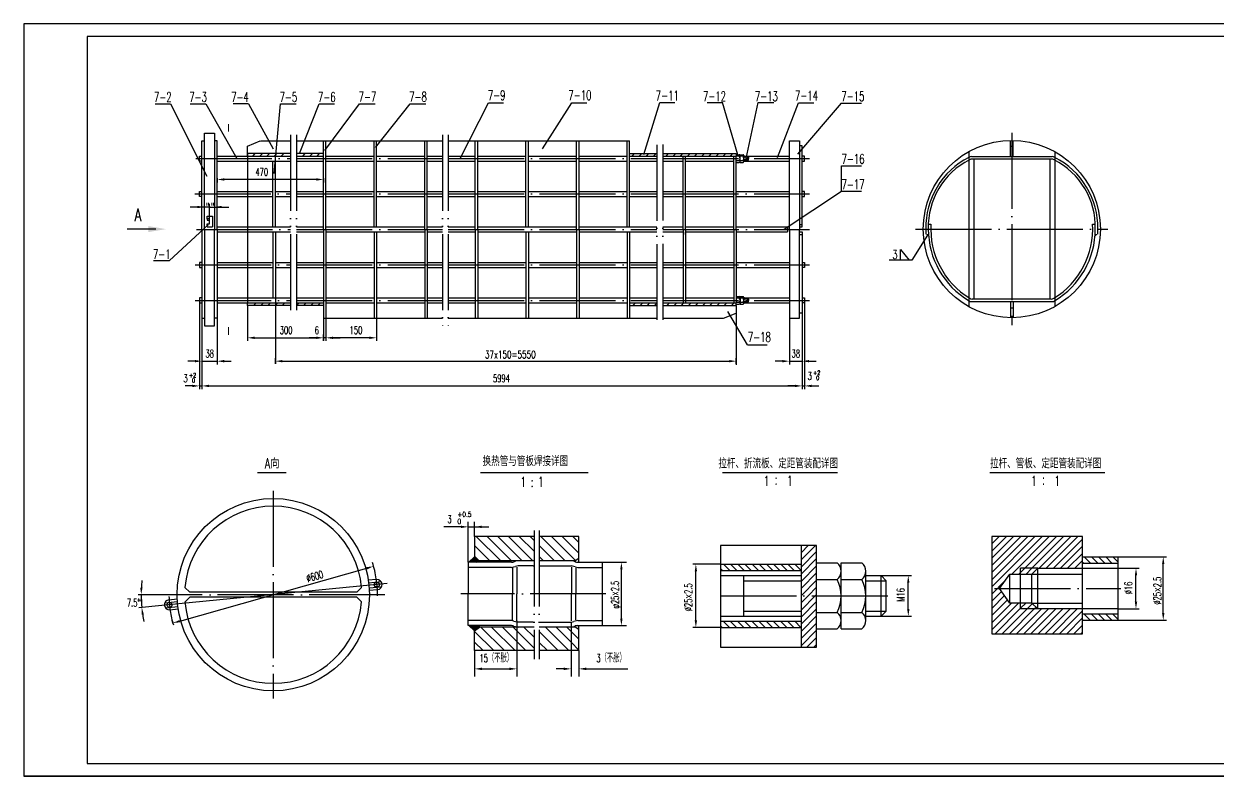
# Model space of a CAD drawing. Extents: x -843 to 1784, y -26 to 1322.
# Drawn here: x 6.4 to 478.3, y 1016.6 to 1313.6 of the extents above; entities that cross this region are included whole.
import ezdxf
from ezdxf.enums import TextEntityAlignment as Align

# ---------------------------------------------------------------- set-up
doc = ezdxf.new("R2010")
doc.units = 0
doc.header["$MEASUREMENT"] = 0
doc.linetypes.add('DASHDOT-M', pattern=[36, 30, -3, 0, -3])
doc.linetypes.add('DIVIDE-M', pattern=[39, 30, -3, 0, -3, 0, -3])
doc.layers.get('0').update_dxf_attribs({"linetype": 'CONTINUOUS'})
for name, color, linetype in [('1', 3, 'CONTINUOUS'), ('CDR_DWG1', 4, 'CONTINUOUS'), ('CDR_DWG2', 2, 'CONTINUOUS'), ('CDR_DWG3', 1, 'DASHDOT-M'), ('CDR_DWG4', 3, 'DIVIDE-M')]:
    doc.layers.add(name, color=color, linetype=linetype)
doc.styles.add('HZ', font='romans', dxfattribs={"width": 0.7, "bigfont": 'hz'})

# ---------------------------------------------------------------- blocks, each defined once
blk = doc.blocks.new('*X100')
at = {"layer": '1', "color": 0, "linetype": 'Continuous'}
for p, q in [((-22613.52, -20726.81), (-22623.15, -20717.18)), ((-22609.28, -20726.81), (-22618.9, -20717.18)), ((-22605.04, -20726.81), (-22614.66, -20717.18)), ((-22600.8, -20726.81), (-22610.42, -20717.18)), ((-22600.33, -20723.03), (-22606.18, -20717.18)), ((-22600.33, -20718.79), (-22601.93, -20717.18)), ((-22588.07, -20726.81), (-22597.69, -20717.18)), ((-22583.94, -20726.69), (-22593.45, -20717.18)), ((-22582.58, -20723.8), (-22589.2, -20717.18)), ((-22582.58, -20719.56), (-22584.96, -20717.18)), ((-22617.77, -20726.81), (-22623.85, -20720.72)), ((-22622.59, -20726.23), (-22623.85, -20724.96)), ((-22592.31, -20726.81), (-22598.33, -20720.79)), ((-22596.55, -20726.81), (-22598.33, -20725.03)), ((-22612.02, -20762.25), (-22621.33, -20752.94)), ((-22607.78, -20762.25), (-22617.09, -20752.94)), ((-22607.13, -20758.66), (-22612.85, -20752.94)), ((-22607.13, -20754.42), (-22608.6, -20752.94)), ((-22600.33, -20756.97), (-22604.36, -20752.94)), ((-22586.56, -20762.25), (-22595.87, -20752.94)), ((-22585.65, -20758.92), (-22591.63, -20752.94)), ((-22585.65, -20754.68), (-22587.39, -20752.94)), ((-22616.26, -20762.25), (-22623.85, -20754.66)), ((-22600.33, -20761.21), (-22607.13, -20754.42)), ((-22590.8, -20762.25), (-22598.33, -20754.73)), ((-22582.58, -20757.74), (-22585.65, -20754.68)), ((-22620.5, -20762.25), (-22623.85, -20758.91)), ((-22603.53, -20762.25), (-22607.13, -20758.66)), ((-22595.05, -20762.25), (-22598.33, -20758.97)), ((-22582.58, -20761.99), (-22585.65, -20758.92))]:
    blk.add_line(p, q, dxfattribs=at)
blk = doc.blocks.new('*X95')
at = {"layer": '1', "color": 0, "linetype": 'Continuous'}
for p, q in [((-22625.96, -20752.37), (-22626, -20752.41)), ((-22625.54, -20752.37), (-22625.79, -20752.62)), ((-22625.7, -20752.37), (-22623.69, -20754.38)), ((-22625.11, -20752.37), (-22625.57, -20752.83)), ((-22624.69, -20752.37), (-22625.35, -20753.04)), ((-22625.27, -20752.37), (-22623.45, -20754.19)), ((-22624.26, -20752.37), (-22625.13, -20753.24)), ((-22623.84, -20752.37), (-22624.92, -20753.45)), ((-22624.85, -20752.37), (-22623.22, -20754.01)), ((-22623.41, -20752.37), (-22624.7, -20753.66)), ((-22622.99, -20752.37), (-22624.48, -20753.86)), ((-22624.43, -20752.37), (-22622.98, -20753.82)), ((-22622.57, -20752.37), (-22624.27, -20754.07)), ((-22622.14, -20752.37), (-22624.05, -20754.28)), ((-22624, -20752.37), (-22622.74, -20753.63)), ((-22621.85, -20752.5), (-22623.82, -20754.48)), ((-22623.58, -20752.37), (-22622.5, -20753.45)), ((-22623.15, -20752.37), (-22622.26, -20753.26)), ((-22622.73, -20752.37), (-22622.02, -20753.08)), ((-22622.3, -20752.37), (-22621.85, -20752.83)), ((-22621.85, -20752.93), (-22621.93, -20753.01)), ((-22621.88, -20752.37), (-22621.85, -20752.4))]:
    blk.add_line(p, q, dxfattribs=at)
blk = doc.blocks.new('*X91')
at = {"layer": '1', "color": 0, "linetype": 'Continuous'}
for p, q in [((-22625.96, -20727.37), (-22626, -20727.33)), ((-22625.54, -20727.37), (-22625.79, -20727.12)), ((-22625.7, -20727.37), (-22623.69, -20725.37)), ((-22625.11, -20727.37), (-22625.57, -20726.92)), ((-22624.69, -20727.37), (-22625.35, -20726.71)), ((-22625.27, -20727.37), (-22623.45, -20725.55)), ((-22624.26, -20727.37), (-22625.13, -20726.5)), ((-22623.84, -20727.37), (-22624.92, -20726.29)), ((-22624.85, -20727.37), (-22623.22, -20725.74)), ((-22623.41, -20727.37), (-22624.7, -20726.09)), ((-22622.99, -20727.37), (-22624.48, -20725.88)), ((-22624.43, -20727.37), (-22622.98, -20725.92)), ((-22622.57, -20727.37), (-22624.27, -20725.67)), ((-22622.14, -20727.37), (-22624.05, -20725.47)), ((-22624, -20727.37), (-22622.74, -20726.11)), ((-22621.85, -20727.24), (-22623.82, -20725.27)), ((-22623.58, -20727.37), (-22622.5, -20726.3)), ((-22623.15, -20727.37), (-22622.26, -20726.48)), ((-22622.73, -20727.37), (-22622.02, -20726.67)), ((-22622.3, -20727.37), (-22621.85, -20726.92)), ((-22621.85, -20726.82), (-22621.93, -20726.74)), ((-22621.88, -20727.37), (-22621.85, -20727.34))]:
    blk.add_line(p, q, dxfattribs=at)
blk = doc.blocks.new('*X74')
at = {"color": 0}
for p, q in [((107.77, 170), (108.77, 171)), ((110.6, 170), (111.6, 171)), ((113.43, 170), (114.43, 171)), ((116.26, 170), (117.26, 171))]:
    blk.add_line(p, q, dxfattribs=at)
blk = doc.blocks.new('*X73')
at = {"color": 0}
for p, q in [((90.8, 170), (91.8, 171)), ((93.63, 170), (94.63, 171)), ((96.46, 170), (97.46, 171)), ((99.29, 170), (100.29, 171)), ((102.12, 170), (103.12, 171))]:
    blk.add_line(p, q, dxfattribs=at)
blk = doc.blocks.new('*X71')
at = {"color": 0}
for p, q in [((252.02, 170), (253.02, 171)), ((254.85, 170), (255.85, 171)), ((257.68, 170), (258.68, 171)), ((260.51, 170), (261.51, 171)), ((263.34, 170), (264.34, 171)), ((266.17, 170), (267.17, 171)), ((268.99, 170), (269.99, 171)), ((271.82, 170), (272.82, 171)), ((274.65, 170), (275.65, 171)), ((277.48, 170), (278.48, 171))]:
    blk.add_line(p, q, dxfattribs=at)
blk = doc.blocks.new('*X77')
at = {"color": 0}
for p, q in [((240.71, 170), (241.71, 171)), ((243.54, 170), (244.54, 171)), ((246.37, 170), (247.37, 171)), ((249.2, 170), (250.2, 171))]:
    blk.add_line(p, q, dxfattribs=at)
blk = doc.blocks.new('GSGC1')
for p, q in [((306.48, 202), (307.48, 202)), ((306.48, 201), (307.48, 201)), ((306.48, 199), (307.48, 199)), ((306.48, 198), (307.48, 198))]:
    blk.add_line(p, q)
blk = doc.blocks.new('*X76')
at = {"color": 0}
for p, q in [((110.21, 229), (111.21, 230)), ((113.03, 229), (114.03, 230)), ((115.86, 229), (116.86, 230))]:
    blk.add_line(p, q, dxfattribs=at)
blk = doc.blocks.new('*X75')
at = {"color": 0}
for p, q in [((90.41, 229), (91.41, 230)), ((93.24, 229), (94.24, 230)), ((96.06, 229), (97.06, 230)), ((98.89, 229), (99.89, 230)), ((101.72, 229), (102.72, 230))]:
    blk.add_line(p, q, dxfattribs=at)
blk = doc.blocks.new('*X72')
at = {"color": 0}
for p, q in [((251.63, 229), (252.63, 230)), ((254.46, 229), (255.46, 230)), ((257.28, 229), (258.28, 230)), ((260.11, 229), (261.11, 230)), ((262.94, 229), (263.94, 230)), ((265.77, 229), (266.77, 230)), ((268.6, 229), (269.6, 230)), ((271.43, 229), (272.43, 230)), ((274.25, 229), (275.25, 230)), ((277.08, 229), (278.08, 230))]:
    blk.add_line(p, q, dxfattribs=at)
blk = doc.blocks.new('*X78')
at = {"color": 0}
for p, q in [((240.31, 229), (241.31, 230)), ((243.14, 229), (244.14, 230)), ((245.97, 229), (246.97, 230)), ((248.8, 229), (249.8, 230))]:
    blk.add_line(p, q, dxfattribs=at)

msp = doc.modelspace()

# ---------------------------------------------------------------- linework, layer by layer
for p, q in [((6.37, 1313.57), (6.37, 1016.57)), ((847.37, 1313.57), (6.37, 1313.57)), ((58.2, 1281.99), (64.32, 1281.99)), ((64.32, 1281.99), (78.61, 1253.43)), ((72.14, 1281.99), (78.26, 1281.99)), ((78.26, 1281.99), (90.58, 1260.42)), ((95.17, 1281.99), (89.06, 1281.99)), ((95.17, 1281.99), (104.85, 1264.18)), ((105.21, 1254.5), (107.83, 1281.99)), ((107.83, 1281.99), (113.95, 1281.99)), ((115.31, 1262.35), (123.01, 1281.99)), ((123.01, 1281.99), (129.13, 1281.99)), ((125.31, 1263.57), (139.04, 1282.05)), ((139.04, 1282.05), (145.22, 1282.05)), ((145.26, 1264.72), (159.02, 1282.05)), ((159.02, 1282.05), (165.19, 1282.05)), ((178.79, 1260.48), (189.98, 1282.39)), ((189.98, 1282.39), (195.95, 1282.39)), ((211.27, 1264.2), (222.88, 1282.39)), ((222.88, 1282.39), (228.86, 1282.39)), ((251.3, 1262.04), (257.64, 1282.5)), ((257.64, 1282.5), (263.56, 1282.5)), ((276.3, 1282.52), (282.42, 1282.52)), ((288.44, 1261.9), (282.42, 1282.52)), ((291.78, 1260.45), (296.55, 1282.52)), ((296.55, 1282.52), (302.68, 1282.52)), ((304.16, 1260.83), (312.49, 1282.34)), ((329.37, 1282.32), (312.07, 1262.16)), ((312.46, 1282.34), (318.46, 1282.34)), ((329.37, 1282.32), (337.32, 1282.32)), ((329.41, 1247.51), (329.41, 1257.56)), ((329.41, 1257.56), (337.32, 1257.56)), ((121.94, 1252.14), (85.54, 1252.14)), ((306.81, 1232.46), (329.41, 1247.51)), ((329.41, 1247.51), (337.36, 1247.51)), ((79.74, 1241.27), (72.14, 1241.27)), ((76.94, 1241.27), (74.14, 1241.27)), ((79.74, 1236.57), (79.74, 1242.52)), ((79.74, 1241.27), (87.34, 1241.27)), ((82.54, 1241.27), (85.34, 1241.27)), ((63.85, 1220.18), (79.13, 1234.18)), ((363.47, 1230.15), (357.3, 1220.27)), ((352.72, 1224.48), (356.22, 1220.27)), ((352.72, 1220.27), (352.72, 1224.48)), ((57.61, 1220.18), (63.85, 1220.18)), ((357.3, 1220.27), (348.29, 1220.27)), ((75.74, 1203.41), (75.74, 1169.38)), ((105.74, 1205.41), (105.74, 1179.41)), ((314.86, 1205.41), (314.86, 1169.38)), ((396.24, 1203.94), (396.24, 1197.56)), ((397.24, 1203.94), (397.24, 1197.56)), ((94.74, 1202.41), (94.74, 1188.38)), ((292.27, 1186.9), (284.58, 1200.01)), ((287.86, 1199.35), (287.86, 1178.99)), ((313.86, 1199.41), (313.86, 1169.38)), ((76.74, 1197.41), (76.74, 1169.38)), ((82.74, 1197.41), (82.74, 1179.15)), ((124.74, 1197.41), (124.74, 1188.38)), ((125.74, 1197.41), (125.74, 1188.38)), ((145.74, 1197.41), (145.74, 1188.38)), ((308.86, 1197.41), (308.86, 1179.15)), ((97.54, 1189.63), (121.94, 1189.63)), ((121.94, 1189.63), (119.14, 1189.63)), ((124.74, 1188.38), (124.74, 1190.88)), ((125.74, 1189.63), (124.74, 1189.63)), ((125.74, 1189.63), (124.74, 1189.63)), ((128.54, 1189.63), (131.34, 1189.63)), ((142.94, 1189.63), (128.54, 1189.63)), ((292.27, 1186.9), (300.1, 1186.9)), ((313.86, 1186.13), (313.86, 1179.15)), ((73.94, 1180.4), (71.14, 1180.4)), ((76.74, 1182.96), (76.74, 1179.15)), ((76.74, 1180.4), (82.74, 1180.4)), ((85.54, 1180.4), (88.34, 1180.4)), ((105.74, 1179.41), (105.74, 1181.65)), ((108.54, 1180.4), (285.06, 1180.4)), ((287.86, 1179.41), (287.86, 1181.65)), ((306.06, 1180.4), (303.26, 1180.4)), ((308.86, 1180.4), (313.86, 1180.4)), ((316.66, 1180.4), (319.46, 1180.4)), ((72.94, 1170.63), (70.14, 1170.63)), ((75.74, 1170.63), (76.74, 1170.63)), ((79.54, 1170.63), (82.34, 1170.63)), ((79.54, 1170.63), (311.06, 1170.63)), ((311.06, 1170.63), (308.26, 1170.63)), ((313.86, 1170.63), (314.86, 1170.63)), ((313.86, 1170.63), (314.86, 1170.63)), ((317.66, 1170.63), (320.46, 1170.63)), ((179.15, 1114.99), (172.31, 1114.99)), ((181.95, 1100.98), (181.95, 1116.99)), ((181.95, 1114.99), (190.05, 1114.99)), ((184.45, 1111.17), (184.45, 1116.99)), ((184.65, 1111.17), (184.45, 1110.97)), ((388.84, 1099.76), (400.25, 1111.17)), ((388.84, 1102.59), (397.42, 1111.17)), ((388.84, 1096.94), (403.08, 1111.17)), ((388.84, 1094.11), (405.9, 1111.17)), ((388.84, 1091.28), (408.73, 1111.17)), ((388.84, 1111.08), (388.93, 1111.17)), ((388.84, 1108.25), (391.76, 1111.17)), ((388.84, 1105.42), (394.59, 1111.17)), ((396.72, 1096.33), (411.56, 1111.17)), ((401.83, 1098.61), (414.39, 1111.17)), ((404.66, 1098.61), (417.22, 1111.17)), ((407.49, 1098.61), (420.05, 1111.17)), ((410.32, 1098.61), (422.88, 1111.17)), ((413.15, 1098.61), (424.7, 1110.17)), ((313.6, 1102.08), (319.13, 1107.62)), ((313.6, 1104.91), (316.3, 1107.62)), ((313.6, 1099.26), (319.6, 1105.26)), ((415.98, 1098.61), (424.7, 1107.34)), ((418.81, 1098.61), (424.7, 1104.51)), ((144.54, 1099.4), (144.2, 1100.61)), ((182.25, 1100.98), (184.46, 1103.09)), ((184.46, 1103.09), (186.46, 1101.55)), ((186.45, 1101.55), (186.45, 1100.98)), ((207.58, 1099.55), (207.97, 1099.55)), ((234.92, 1100.98), (244.48, 1100.98)), ((281.6, 1100.22), (270.65, 1100.22)), ((285.29, 1097.72), (282.79, 1100.22)), ((288.12, 1097.72), (285.62, 1100.22)), ((290.95, 1097.72), (288.45, 1100.22)), ((293.77, 1097.72), (291.27, 1100.22)), ((296.6, 1097.72), (294.1, 1100.22)), ((299.43, 1097.72), (296.93, 1100.22)), ((302.26, 1097.72), (299.76, 1100.22)), ((305.09, 1097.72), (302.59, 1100.22)), ((307.92, 1097.72), (305.42, 1100.22)), ((310.74, 1097.72), (308.24, 1100.22)), ((313.57, 1097.72), (311.07, 1100.22)), ((313.6, 1096.43), (319.6, 1102.43)), ((313.6, 1093.6), (319.6, 1099.6)), ((421.63, 1098.61), (424.7, 1101.68)), ((425.02, 1100.61), (424.7, 1100.93)), ((427.85, 1100.61), (425.35, 1103.11)), ((430.67, 1100.61), (428.17, 1103.11)), ((433.5, 1100.61), (431, 1103.11)), ((436.33, 1100.61), (433.83, 1103.11)), ((438.79, 1100.98), (436.66, 1103.11)), ((438.79, 1103.11), (457.83, 1103.11)), ((456.58, 1080.91), (456.58, 1100.31)), ((67.94, 1077.76), (141.85, 1098.64)), ((242.48, 1078.78), (242.48, 1098.18)), ((271.9, 1078.02), (271.9, 1097.42)), ((282.46, 1097.72), (281.6, 1098.59)), ((313.6, 1090.77), (319.6, 1096.77)), ((345.1, 1095.72), (357.09, 1095.72)), ((399.55, 1096.33), (400.24, 1097.02)), ((400.24, 1097.02), (401.83, 1098.61)), ((402.38, 1096.33), (404.66, 1098.61)), ((404.7, 1096.33), (406.99, 1098.61)), ((424.46, 1098.61), (424.7, 1098.86)), ((438.79, 1098.61), (447.06, 1098.61)), ((445.81, 1085.41), (445.81, 1095.81)), ((149.87, 1092.62), (60.91, 1083.89)), ((313.6, 1087.94), (319.6, 1093.94)), ((316.21, 1087.72), (319.6, 1091.11)), ((355.84, 1082.52), (355.84, 1092.92)), ((388.84, 1088.45), (394.04, 1093.64)), ((63.9, 1088.2), (51.48, 1088.2)), ((313.6, 1082.28), (319.03, 1087.72)), ((313.6, 1085.11), (316.21, 1087.72)), ((313.6, 1079.46), (319.6, 1085.46)), ((319.03, 1087.72), (319.6, 1088.28)), ((388.84, 1085.62), (392.71, 1089.49)), ((388.84, 1082.79), (393.87, 1087.82)), ((388.84, 1079.96), (395.03, 1086.15)), ((60.91, 1083.89), (51.74, 1082.99)), ((313.6, 1076.63), (319.6, 1082.63)), ((388.84, 1074.31), (399.43, 1084.9)), ((388.84, 1077.14), (396.61, 1084.9)), ((390.13, 1072.77), (400.24, 1082.88)), ((392.96, 1072.77), (402.81, 1082.61)), ((395.79, 1072.77), (405.63, 1082.61)), ((398.62, 1072.77), (408.46, 1082.61)), ((400.24, 1082.88), (402.26, 1084.9)), ((401.45, 1072.77), (411.29, 1082.61)), ((402.81, 1082.61), (404.9, 1084.71)), ((404.27, 1072.77), (414.12, 1082.61)), ((405.63, 1082.61), (406.31, 1083.29)), ((407.1, 1072.77), (416.95, 1082.61)), ((409.93, 1072.77), (419.78, 1082.61)), ((412.76, 1072.77), (422.6, 1082.61)), ((415.59, 1072.77), (424.7, 1081.89)), ((438.79, 1082.61), (447.06, 1082.61)), ((65.25, 1077), (64.91, 1078.2)), ((182.25, 1075.98), (184.46, 1073.87)), ((186.45, 1075.42), (186.45, 1075.98)), ((201.17, 1077.88), (201.17, 1055.92)), ((222.64, 1077.41), (222.64, 1055.92)), ((234.92, 1075.98), (244.48, 1075.98)), ((282.33, 1075.22), (281.6, 1075.96)), ((285.16, 1075.22), (282.66, 1077.72)), ((287.99, 1075.22), (285.49, 1077.72)), ((290.82, 1075.22), (288.32, 1077.72)), ((293.65, 1075.22), (291.15, 1077.72)), ((296.47, 1075.22), (293.97, 1077.72)), ((299.3, 1075.22), (296.8, 1077.72)), ((302.13, 1075.22), (299.63, 1077.72)), ((304.96, 1075.22), (302.46, 1077.72)), ((307.79, 1075.22), (305.29, 1077.72)), ((310.62, 1075.22), (308.12, 1077.72)), ((313.44, 1075.22), (310.94, 1077.72)), ((313.6, 1073.8), (319.6, 1079.8)), ((313.6, 1070.97), (319.6, 1076.97)), ((345.1, 1079.72), (357.09, 1079.72)), ((418.42, 1072.77), (424.7, 1079.06)), ((421.25, 1072.77), (424.7, 1076.23)), ((424.89, 1078.11), (424.7, 1078.3)), ((424.7, 1078.11), (438.79, 1078.11)), ((427.72, 1078.11), (425.22, 1080.61)), ((430.55, 1078.11), (428.05, 1080.61)), ((433.38, 1078.11), (430.88, 1080.61)), ((436.2, 1078.11), (433.7, 1080.61)), ((438.79, 1078.35), (436.53, 1080.61)), ((438.79, 1078.11), (457.83, 1078.11)), ((184.46, 1073.87), (186.46, 1075.42)), ((281.6, 1075.22), (270.65, 1075.22)), ((313.6, 1068.14), (319.6, 1074.14)), ((315.72, 1067.44), (319.6, 1071.31)), ((424.07, 1072.77), (424.7, 1073.4)), ((318.55, 1067.44), (319.6, 1068.49)), ((184.45, 1066.1), (184.45, 1055.92)), ((225.71, 1066.16), (225.65, 1066.1)), ((225.65, 1066.1), (225.65, 1055.92)), ((187.45, 1058.92), (198.17, 1058.92)), ((219.64, 1058.92), (216.64, 1058.92)), ((228.65, 1058.92), (245.03, 1058.92)), ((6.37, 1016.57), (847.37, 1016.57)), ((6.37, 1016.57), (847.37, 1016.57)), ((847.37, 1016.57), (6.37, 1016.57))]:
    msp.add_line(p, q)
msp.add_lwpolyline([(79.57, 1241.27, 0.35, 0.35, 1), (79.92, 1241.27, 0.35, 0.35, 1)], format="xyseb", close=True)
for start, end in [(173.8442, 176.9221), (180, 185.6057), (188.6836, 191.7615)]:
    msp.add_arc((104.86, 1088.2), 52.13, start, end)
for points in [[(85.54, 1252.61), (85.54, 1251.67), (82.74, 1252.14)], [(121.94, 1252.61), (121.94, 1251.67), (124.74, 1252.14)], [(74.94, 1241.74), (74.94, 1240.81), (77.74, 1241.27)], [(84.54, 1241.74), (84.54, 1240.81), (81.74, 1241.27)], [(363.76, 1230.56), (363.84, 1229.56), (362.76, 1230.56)], [(429.72, 1230.56), (429.65, 1229.56), (430.73, 1230.56)], [(97.54, 1190.09), (97.54, 1189.16), (94.74, 1189.63)], [(121.94, 1190.09), (121.94, 1189.16), (124.74, 1189.63)], [(121.94, 1190.09), (121.94, 1189.16), (124.74, 1189.63)], [(128.54, 1190.09), (128.54, 1189.16), (125.74, 1189.63)], [(128.54, 1190.09), (128.54, 1189.16), (125.74, 1189.63)], [(142.94, 1190.09), (142.94, 1189.16), (145.74, 1189.63)], [(73.94, 1180.87), (73.94, 1179.93), (76.74, 1180.4)], [(85.54, 1180.87), (85.54, 1179.93), (82.74, 1180.4)], [(108.54, 1180.87), (108.54, 1179.93), (105.74, 1180.4)], [(285.06, 1180.87), (285.06, 1179.93), (287.86, 1180.4)], [(306.06, 1180.87), (306.06, 1179.93), (308.86, 1180.4)], [(316.66, 1180.87), (316.66, 1179.93), (313.86, 1180.4)], [(72.94, 1171.1), (72.94, 1170.16), (75.74, 1170.63)], [(79.54, 1171.1), (79.54, 1170.16), (76.74, 1170.63)], [(79.54, 1171.1), (79.54, 1170.16), (76.74, 1170.63)], [(311.06, 1171.1), (311.06, 1170.16), (313.86, 1170.63)], [(311.06, 1171.1), (311.06, 1170.16), (313.86, 1170.63)], [(317.66, 1171.1), (317.66, 1170.16), (314.86, 1170.63)], [(179.15, 1115.45), (179.15, 1114.52), (181.95, 1114.99)], [(187.25, 1115.45), (187.25, 1114.52), (184.45, 1114.99)], [(242.01, 1098.18), (242.94, 1098.18), (242.48, 1100.98)], [(271.44, 1097.42), (272.37, 1097.42), (271.9, 1100.22)], [(456.11, 1100.31), (457.04, 1100.31), (456.58, 1103.11)], [(141.72, 1099.09), (141.98, 1098.19), (144.54, 1099.4)], [(355.37, 1092.92), (356.3, 1092.92), (355.84, 1095.72)], [(445.34, 1095.81), (446.28, 1095.81), (445.81, 1098.61)], [(53.27, 1090.99), (52.34, 1091.01), (52.73, 1088.2)], [(445.34, 1085.41), (446.28, 1085.41), (445.81, 1082.61)], [(52.87, 1080.27), (53.79, 1080.39), (52.98, 1083.11)], [(355.37, 1082.52), (356.3, 1082.52), (355.84, 1079.72)], [(456.11, 1080.91), (457.04, 1080.91), (456.58, 1078.11)], [(67.82, 1078.21), (68.07, 1077.31), (65.25, 1077)], [(242.01, 1078.78), (242.94, 1078.78), (242.48, 1075.98)], [(271.44, 1078.02), (272.37, 1078.02), (271.9, 1075.22)], [(187.45, 1059.42), (187.45, 1058.42), (184.45, 1058.92)], [(198.17, 1059.42), (198.17, 1058.42), (201.17, 1058.92)], [(219.64, 1059.42), (219.64, 1058.42), (222.64, 1058.92)], [(228.65, 1059.42), (228.65, 1058.42), (225.65, 1058.92)]]:
    msp.add_solid(points)
at = {"layer": 'CDR_DWG1'}
for p, q in [((31.37, 1308.57), (31.37, 1021.57)), ((842.37, 1308.57), (31.37, 1308.57)), ((77.74, 1270.41), (81.74, 1270.41)), ((77.74, 1232.41), (77.74, 1270.41)), ((81.74, 1270.41), (81.74, 1232.41)), ((76.74, 1232.41), (76.74, 1267.41)), ((76.74, 1267.41), (77.74, 1267.41)), ((82.74, 1267.41), (81.74, 1267.41)), ((82.74, 1232.41), (82.74, 1267.41)), ((94.74, 1261.41), (94.75, 1265.36)), ((94.75, 1265.36), (99.75, 1267.36)), ((99.85, 1267.41), (111.77, 1267.41)), ((114.04, 1267.41), (171.74, 1267.41)), ((124.74, 1232.41), (124.74, 1267.41)), ((125.74, 1232.41), (125.74, 1267.41)), ((144.74, 1233.41), (144.74, 1267.41)), ((145.74, 1233.41), (145.74, 1267.41)), ((164.74, 1232.41), (164.74, 1267.41)), ((165.74, 1232.41), (165.74, 1267.41)), ((174.01, 1267.41), (245.74, 1267.41)), ((184.74, 1232.41), (184.74, 1267.41)), ((185.74, 1232.41), (185.74, 1267.41)), ((204.74, 1233.41), (204.74, 1267.41)), ((205.74, 1233.41), (205.74, 1267.41)), ((224.74, 1232.41), (224.74, 1267.41)), ((225.74, 1232.41), (225.74, 1267.41)), ((244.74, 1233.41), (244.74, 1267.41)), ((245.74, 1233.41), (245.74, 1267.41)), ((308.86, 1232.41), (308.86, 1267.41)), ((308.86, 1267.41), (312.86, 1267.41)), ((312.86, 1267.41), (312.86, 1232.41)), ((313.86, 1265.41), (312.86, 1265.41)), ((313.86, 1233.41), (313.86, 1265.41)), ((396.24, 1261.18), (396.24, 1267.56)), ((396.24, 1265.36), (397.24, 1265.36)), ((397.24, 1261.18), (397.24, 1267.56)), ((75.74, 1259.41), (75.74, 1261.41)), ((75.74, 1261.41), (76.74, 1261.41)), ((82.74, 1261.41), (94.74, 1261.41)), ((94.74, 1262.41), (94.74, 1261.41)), ((111.77, 1262.41), (94.74, 1262.41)), ((94.74, 1261.41), (94.74, 1203.41)), ((94.74, 1261.41), (111.77, 1261.41)), ((124.74, 1262.41), (114.04, 1262.41)), ((114.04, 1261.41), (124.74, 1261.41)), ((125.74, 1261.41), (144.74, 1261.41)), ((145.74, 1261.41), (164.74, 1261.41)), ((165.74, 1261.41), (171.74, 1261.41)), ((174.01, 1261.41), (184.74, 1261.41)), ((185.74, 1261.41), (204.74, 1261.41)), ((205.74, 1261.41), (224.74, 1261.41)), ((225.74, 1261.41), (244.74, 1261.41)), ((245.74, 1262.41), (256.52, 1262.41)), ((245.74, 1261.41), (256.52, 1261.41)), ((258.79, 1262.41), (287.86, 1262.41)), ((258.79, 1261.41), (287.86, 1261.41)), ((266.86, 1232.41), (266.86, 1261.41)), ((267.86, 1232.41), (267.86, 1261.41)), ((286.86, 1232.41), (286.86, 1261.41)), ((287.86, 1262.41), (287.86, 1261.41)), ((287.86, 1261.91), (289.05, 1261.91)), ((287.86, 1232.41), (287.86, 1261.41)), ((290.86, 1261.29), (287.86, 1261.29)), ((289.36, 1261.29), (289.36, 1261.91)), ((289.36, 1261.91), (290.6, 1261.91)), ((289.36, 1260.41), (289.36, 1261.29)), ((289.36, 1258.91), (289.36, 1260.41)), ((290.79, 1261.41), (308.86, 1261.41)), ((290.86, 1261.6), (290.86, 1260.41)), ((290.86, 1261.29), (292.36, 1261.29)), ((292.71, 1260.93), (290.86, 1260.93)), ((290.86, 1259.2), (290.86, 1260.41)), ((292.36, 1261.29), (292.71, 1260.93)), ((292.36, 1261.29), (292.36, 1260.41)), ((292.36, 1259.53), (292.36, 1260.41)), ((292.71, 1260.93), (292.71, 1260.41)), ((292.71, 1259.89), (292.71, 1260.41)), ((314.86, 1261.41), (313.86, 1261.41)), ((314.86, 1259.41), (314.86, 1261.41)), ((379.74, 1263.15), (379.74, 1201.97)), ((380.86, 1261.18), (412.63, 1261.18)), ((412.34, 1260.19), (381.14, 1260.19)), ((381.74, 1260.19), (381.74, 1204.94)), ((411.74, 1260.19), (411.74, 1204.94)), ((413.74, 1263.15), (413.74, 1201.97)), ((76.74, 1259.41), (75.74, 1259.41)), ((82.74, 1259.41), (105.74, 1259.41)), ((104.74, 1233.41), (104.74, 1259.41)), ((105.74, 1233.41), (105.74, 1259.41)), ((105.74, 1259.41), (111.77, 1259.41)), ((114.1, 1259.41), (124.74, 1259.41)), ((125.74, 1259.41), (144.74, 1259.41)), ((145.74, 1259.41), (164.74, 1259.41)), ((165.74, 1259.41), (171.74, 1259.41)), ((174.01, 1259.41), (184.74, 1259.41)), ((185.74, 1259.41), (204.74, 1259.41)), ((205.74, 1259.41), (224.74, 1259.41)), ((225.74, 1259.41), (244.74, 1259.41)), ((245.74, 1259.41), (256.52, 1259.41)), ((258.79, 1259.41), (266.86, 1259.41)), ((267.86, 1259.41), (286.86, 1259.41)), ((290.86, 1259.53), (287.86, 1259.53)), ((287.86, 1258.91), (289.05, 1258.91)), ((289.36, 1258.91), (290.6, 1258.91)), ((292.71, 1259.89), (290.86, 1259.89)), ((290.86, 1259.53), (292.36, 1259.53)), ((290.86, 1259.41), (308.86, 1259.41)), ((292.36, 1259.53), (292.71, 1259.89)), ((313.86, 1259.41), (314.86, 1259.41)), ((82.74, 1252.68), (82.74, 1250.89)), ((124.74, 1252.68), (124.74, 1250.89)), ((75.74, 1245.41), (75.74, 1247.41)), ((75.74, 1247.41), (76.74, 1247.41)), ((82.74, 1247.41), (104.74, 1247.41)), ((105.74, 1247.41), (111.77, 1247.41)), ((114.04, 1247.41), (124.74, 1247.41)), ((125.74, 1247.41), (144.74, 1247.41)), ((145.74, 1247.41), (164.74, 1247.41)), ((145.74, 1247.41), (145.82, 1247.41)), ((165.74, 1247.41), (171.74, 1247.41)), ((174.01, 1247.41), (184.74, 1247.41)), ((185.74, 1247.41), (204.74, 1247.41)), ((205.74, 1247.41), (205.78, 1247.41)), ((205.74, 1247.41), (224.74, 1247.41)), ((225.74, 1247.41), (244.74, 1247.41)), ((245.74, 1247.41), (256.52, 1247.41)), ((245.74, 1247.41), (245.76, 1247.41)), ((258.79, 1247.41), (266.86, 1247.41)), ((268.21, 1247.41), (286.86, 1247.41)), ((287.86, 1247.41), (308.86, 1247.41)), ((314.86, 1247.41), (313.86, 1247.41)), ((314.86, 1245.41), (314.86, 1247.41)), ((76.74, 1245.41), (75.74, 1245.41)), ((77.74, 1238.59), (77.74, 1242.52)), ((81.74, 1241.61), (81.74, 1240.02)), ((82.74, 1245.41), (104.74, 1245.41)), ((105.74, 1245.41), (111.77, 1245.41)), ((114.04, 1245.41), (124.74, 1245.41)), ((125.74, 1245.41), (144.74, 1245.41)), ((145.74, 1245.41), (164.74, 1245.41)), ((145.74, 1245.41), (145.82, 1245.41)), ((165.74, 1245.41), (171.74, 1245.41)), ((174.01, 1245.41), (184.74, 1245.41)), ((185.74, 1245.41), (204.74, 1245.41)), ((205.74, 1245.41), (224.74, 1245.41)), ((225.74, 1245.41), (244.74, 1245.41)), ((245.74, 1245.41), (256.52, 1245.41)), ((245.74, 1245.41), (245.76, 1245.41)), ((258.79, 1245.41), (266.86, 1245.41)), ((267.89, 1245.41), (286.86, 1245.41)), ((287.86, 1245.41), (308.86, 1245.41)), ((313.86, 1245.41), (314.86, 1245.41)), ((78.85, 1236.57), (78.85, 1237.67)), ((78.85, 1237.67), (80.85, 1237.67)), ((78.85, 1236.57), (78.85, 1236.04)), ((79.74, 1236.57), (78.85, 1236.57)), ((79.74, 1234.57), (79.74, 1236.57)), ((80.85, 1237.67), (80.85, 1233.5)), ((76.74, 1232.41), (76.74, 1197.41)), ((77.74, 1232.41), (77.74, 1194.41)), ((78.74, 1233.41), (78.74, 1234.57)), ((78.74, 1234.57), (79.74, 1234.57)), ((78.74, 1233.41), (80.87, 1233.41)), ((78.85, 1236.04), (79.74, 1236.04)), ((81.74, 1194.41), (81.74, 1232.41)), ((82.74, 1233.41), (111.77, 1233.41)), ((82.74, 1232.41), (82.74, 1197.41)), ((104.74, 1233.46), (104.74, 1233.41)), ((105.74, 1233.46), (105.74, 1233.41)), ((114.04, 1233.41), (124.74, 1233.41)), ((124.74, 1232.41), (124.74, 1197.41)), ((125.74, 1233.41), (164.74, 1233.41)), ((125.74, 1232.41), (125.74, 1197.41)), ((164.74, 1232.41), (164.74, 1197.41)), ((165.74, 1233.41), (171.74, 1233.41)), ((165.74, 1232.41), (165.74, 1197.41)), ((174.01, 1233.41), (184.74, 1233.41)), ((184.74, 1232.41), (184.74, 1197.41)), ((185.74, 1233.41), (224.74, 1233.41)), ((185.74, 1232.41), (185.74, 1197.41)), ((224.74, 1232.41), (224.74, 1197.41)), ((225.74, 1233.41), (256.52, 1233.41)), ((225.74, 1232.41), (225.74, 1197.41)), ((258.79, 1233.41), (266.86, 1233.41)), ((266.86, 1232.41), (266.86, 1203.41)), ((267.86, 1233.41), (286.86, 1233.41)), ((267.86, 1232.41), (267.86, 1203.41)), ((286.86, 1232.41), (286.86, 1203.41)), ((287.86, 1233.41), (308.09, 1233.41)), ((287.86, 1232.41), (287.86, 1203.41)), ((308.09, 1233.42), (308.09, 1231.43)), ((308.86, 1232.41), (308.86, 1197.41)), ((312.86, 1197.41), (312.86, 1232.41)), ((363.8, 1234.56), (364.81, 1234.56)), ((428.68, 1234.56), (429.68, 1234.56)), ((82.74, 1231.41), (111.77, 1231.41)), ((104.74, 1231.41), (104.74, 1205.41)), ((105.74, 1231.41), (105.74, 1205.41)), ((114.04, 1231.41), (124.74, 1231.41)), ((125.74, 1231.41), (164.74, 1231.41)), ((144.74, 1231.41), (144.74, 1197.41)), ((145.74, 1231.41), (145.74, 1197.41)), ((165.74, 1231.41), (171.74, 1231.41)), ((174.01, 1231.41), (184.74, 1231.41)), ((185.74, 1231.41), (224.74, 1231.41)), ((204.74, 1231.41), (204.74, 1197.41)), ((205.74, 1231.41), (205.74, 1197.41)), ((225.74, 1231.41), (256.52, 1231.41)), ((244.74, 1231.41), (244.74, 1197.41)), ((245.74, 1231.41), (245.74, 1197.41)), ((258.79, 1231.41), (266.86, 1231.41)), ((267.86, 1231.41), (286.86, 1231.41)), ((267.86, 1230.41), (267.86, 1231.41)), ((287.86, 1231.41), (308.14, 1231.41)), ((313.86, 1231.41), (313.86, 1199.41)), ((76.74, 1219.41), (75.74, 1219.41)), ((75.74, 1219.41), (75.74, 1217.41)), ((82.74, 1219.41), (104.74, 1219.41)), ((105.74, 1219.41), (111.77, 1219.41)), ((114.04, 1219.41), (124.74, 1219.41)), ((125.74, 1219.41), (144.74, 1219.41)), ((145.74, 1219.41), (164.74, 1219.41)), ((145.74, 1219.41), (145.82, 1219.41)), ((165.74, 1219.41), (171.74, 1219.41)), ((174.01, 1219.41), (184.74, 1219.41)), ((185.74, 1219.41), (204.74, 1219.41)), ((205.74, 1219.41), (205.78, 1219.41)), ((205.74, 1219.41), (224.74, 1219.41)), ((225.74, 1219.41), (244.74, 1219.41)), ((245.74, 1219.41), (256.52, 1219.41)), ((245.74, 1219.41), (245.76, 1219.41)), ((258.79, 1219.41), (266.86, 1219.41)), ((267.89, 1219.41), (286.86, 1219.41)), ((287.86, 1219.41), (308.86, 1219.41)), ((313.86, 1219.41), (314.86, 1219.41)), ((314.86, 1219.41), (314.86, 1217.41)), ((75.74, 1217.41), (76.74, 1217.41)), ((82.74, 1217.41), (104.74, 1217.41)), ((105.74, 1217.41), (111.77, 1217.41)), ((114.04, 1217.41), (124.74, 1217.41)), ((125.74, 1217.41), (144.74, 1217.41)), ((145.74, 1217.41), (164.74, 1217.41)), ((145.74, 1217.41), (145.82, 1217.41)), ((165.74, 1217.41), (171.74, 1217.41)), ((174.01, 1217.41), (184.74, 1217.41)), ((185.74, 1217.41), (204.74, 1217.41)), ((205.74, 1217.41), (205.78, 1217.41)), ((205.74, 1217.41), (224.74, 1217.41)), ((225.74, 1217.41), (244.74, 1217.41)), ((245.74, 1217.41), (256.52, 1217.41)), ((245.74, 1217.41), (245.76, 1217.41)), ((258.79, 1217.41), (266.86, 1217.41)), ((267.89, 1217.41), (286.86, 1217.41)), ((287.86, 1217.41), (308.86, 1217.41)), ((314.86, 1217.41), (313.86, 1217.41)), ((75.74, 1205.41), (75.74, 1203.41)), ((76.74, 1205.41), (75.74, 1205.41)), ((75.74, 1203.41), (76.74, 1203.41)), ((82.74, 1205.41), (105.74, 1205.41)), ((82.74, 1203.41), (111.77, 1203.41)), ((94.74, 1202.41), (94.74, 1203.41)), ((105.74, 1205.41), (111.77, 1205.41)), ((114.04, 1205.41), (124.74, 1205.41)), ((114.04, 1203.41), (124.74, 1203.41)), ((125.74, 1205.41), (144.74, 1205.41)), ((125.74, 1203.41), (144.74, 1203.41)), ((145.74, 1205.41), (164.74, 1205.41)), ((145.74, 1203.41), (164.74, 1203.41)), ((165.74, 1205.41), (171.74, 1205.41)), ((165.74, 1203.41), (171.74, 1203.41)), ((174.01, 1205.41), (184.74, 1205.41)), ((174.01, 1203.41), (184.74, 1203.41)), ((185.74, 1205.41), (204.74, 1205.41)), ((185.74, 1203.41), (204.74, 1203.41)), ((205.74, 1205.41), (224.74, 1205.41)), ((205.74, 1203.41), (224.74, 1203.41)), ((225.74, 1205.41), (244.74, 1205.41)), ((225.74, 1203.41), (244.74, 1203.41)), ((245.74, 1205.41), (256.59, 1205.41)), ((245.74, 1203.41), (256.57, 1203.41)), ((258.79, 1205.41), (266.86, 1205.41)), ((258.79, 1203.41), (287.86, 1203.41)), ((267.86, 1205.41), (286.86, 1205.41)), ((287.86, 1205.91), (289.05, 1205.91)), ((290.86, 1205.29), (287.86, 1205.29)), ((290.86, 1203.53), (287.86, 1203.53)), ((287.86, 1202.41), (287.86, 1203.41)), ((289.36, 1205.91), (289.36, 1204.41)), ((289.36, 1205.91), (290.6, 1205.91)), ((289.36, 1204.41), (289.36, 1203.53)), ((289.36, 1203.53), (289.36, 1202.91)), ((290.79, 1203.41), (308.86, 1203.41)), ((290.86, 1205.62), (290.86, 1204.41)), ((290.86, 1205.41), (308.86, 1205.41)), ((290.86, 1205.29), (292.36, 1205.29)), ((292.71, 1204.93), (290.86, 1204.93)), ((290.86, 1203.22), (290.86, 1204.41)), ((292.71, 1203.89), (290.86, 1203.89)), ((290.86, 1203.53), (292.36, 1203.53)), ((292.36, 1205.29), (292.36, 1204.41)), ((292.36, 1205.29), (292.71, 1204.93)), ((292.36, 1203.53), (292.36, 1204.41)), ((292.36, 1203.53), (292.71, 1203.89)), ((292.71, 1204.93), (292.71, 1204.41)), ((292.71, 1203.89), (292.71, 1204.41)), ((313.86, 1205.41), (314.86, 1205.41)), ((314.86, 1203.41), (313.86, 1203.41)), ((314.86, 1205.41), (314.86, 1203.41)), ((380.86, 1203.94), (412.63, 1203.94)), ((412.34, 1204.94), (381.14, 1204.94)), ((111.77, 1202.41), (94.74, 1202.41)), ((124.74, 1202.41), (114.15, 1202.41)), ((245.74, 1202.41), (256.52, 1202.41)), ((258.79, 1202.41), (287.86, 1202.41)), ((282.86, 1197.41), (287.86, 1199.41)), ((287.86, 1202.91), (289.05, 1202.91)), ((287.86, 1202.41), (287.86, 1199.41)), ((289.36, 1202.91), (290.6, 1202.91)), ((313.86, 1199.41), (312.86, 1199.41)), ((76.74, 1197.41), (77.74, 1197.41)), ((77.74, 1194.41), (81.74, 1194.41)), ((82.74, 1197.41), (81.74, 1197.41)), ((124.74, 1197.41), (171.74, 1197.41)), ((174.01, 1197.41), (245.74, 1197.41)), ((245.74, 1197.41), (256.52, 1197.41)), ((258.79, 1197.41), (282.86, 1197.41)), ((308.86, 1197.41), (312.86, 1197.41)), ((207.97, 1111.17), (184.45, 1111.17)), ((184.45, 1111.17), (184.45, 1103.09)), ((225.71, 1111.17), (209.97, 1111.17)), ((225.71, 1100.98), (225.71, 1111.17)), ((388.84, 1111.17), (388.84, 1072.77)), ((424.7, 1111.17), (388.84, 1111.17)), ((424.7, 1072.77), (424.7, 1111.17)), ((281.6, 1107.62), (281.6, 1067.44)), ((319.6, 1107.62), (281.6, 1107.62)), ((313.6, 1067.44), (313.6, 1107.62)), ((319.6, 1067.44), (319.6, 1107.62)), ((199.01, 1100.98), (181.95, 1100.98)), ((181.95, 1100.98), (181.95, 1088.48)), ((207.97, 1101.55), (186.45, 1101.55)), ((200.02, 1101.16), (200.61, 1101.37)), ((207.58, 1099.55), (201.63, 1099.55)), ((224.17, 1101.55), (209.97, 1101.55)), ((209.97, 1099.55), (222.72, 1099.55)), ((224.25, 1101.16), (223.66, 1101.37)), ((225.71, 1102.44), (224.17, 1101.55)), ((224.17, 1101.55), (224.17, 1101.19)), ((225.25, 1100.98), (234.92, 1100.98)), ((234.92, 1100.98), (234.92, 1075.98)), ((281.6, 1100.22), (313.6, 1100.22)), ((319.6, 1100.72), (327.72, 1100.72)), ((329.35, 1074.72), (329.35, 1100.72)), ((329.35, 1100.72), (337.47, 1100.72)), ((424.7, 1103.11), (438.79, 1103.11)), ((424.7, 1100.61), (438.79, 1100.61)), ((438.79, 1078.11), (438.79, 1103.11)), ((199.01, 1098.98), (181.95, 1098.98)), ((199.45, 1098.64), (199.45, 1088.48)), ((200.02, 1099.16), (200.61, 1099.37)), ((201.17, 1099.09), (201.17, 1088.48)), ((222.71, 1099.09), (222.71, 1088.48)), ((224.25, 1099.16), (223.66, 1099.37)), ((224.44, 1098.64), (224.44, 1088.48)), ((225.25, 1098.98), (234.92, 1098.98)), ((281.6, 1097.72), (313.6, 1097.72)), ((281.6, 1095.72), (313.6, 1095.72)), ((290.86, 1079.72), (290.86, 1095.72)), ((339.1, 1077.97), (339.1, 1097.47)), ((339.1, 1095.72), (345.1, 1095.72)), ((345.1, 1079.72), (345.1, 1095.72)), ((345.1, 1095.72), (347.1, 1093.72)), ((391.94, 1090.61), (395.9, 1096.33)), ((395.9, 1096.33), (404.7, 1096.33)), ((395.9, 1084.9), (395.9, 1096.33)), ((406.99, 1098.61), (400.24, 1098.61)), ((400.24, 1082.61), (400.24, 1098.61)), ((404.7, 1084.9), (404.7, 1096.33)), ((404.7, 1096.33), (424.7, 1096.33)), ((406.99, 1098.61), (438.79, 1098.61)), ((406.99, 1082.61), (406.99, 1098.61)), ((71.9, 1089.17), (70.02, 1091.05)), ((137.9, 1089.17), (139.78, 1091.05)), ((145.72, 1094.19), (142.47, 1093.91)), ((142.6, 1092.92), (147.53, 1093.35)), ((142.8, 1090.93), (147.71, 1091.35)), ((142.86, 1089.93), (146.07, 1090.21)), ((290.86, 1093.72), (313.6, 1093.72)), ((319.6, 1094.22), (327.72, 1094.22)), ((329.35, 1094.22), (337.47, 1094.22)), ((339.1, 1093.72), (347.1, 1093.72)), ((347.1, 1081.72), (347.1, 1093.72)), ((395.9, 1084.9), (391.94, 1090.61)), ((62.07, 1085.01), (66.99, 1085.53)), ((63.69, 1086.19), (66.93, 1086.53)), ((71.92, 1087.21), (70.04, 1085.33)), ((137.9, 1089.17), (71.9, 1089.17)), ((137.9, 1087.2), (71.9, 1087.2)), ((137.9, 1087.2), (139.78, 1085.32)), ((181.95, 1075.98), (181.95, 1088.48)), ((199.45, 1078.32), (199.45, 1088.48)), ((201.17, 1077.88), (201.17, 1088.48)), ((222.71, 1077.88), (222.71, 1088.48)), ((224.44, 1078.32), (224.44, 1088.48)), ((62.28, 1083.02), (67.18, 1083.54)), ((64.11, 1082.21), (67.32, 1082.55)), ((290.86, 1081.72), (313.6, 1081.72)), ((319.6, 1081.22), (327.72, 1081.22)), ((329.35, 1081.22), (337.47, 1081.22)), ((339.1, 1081.72), (347.1, 1081.72)), ((345.1, 1079.72), (347.1, 1081.72)), ((404.7, 1084.9), (395.9, 1084.9)), ((406.99, 1082.61), (400.24, 1082.61)), ((404.7, 1084.9), (424.7, 1084.9)), ((406.99, 1082.61), (404.7, 1084.9)), ((438.79, 1082.61), (406.99, 1082.61)), ((199.01, 1077.98), (181.95, 1077.98)), ((199.01, 1075.98), (181.95, 1075.98)), ((200.02, 1077.81), (200.61, 1077.59)), ((207.58, 1077.41), (201.63, 1077.41)), ((207.58, 1077.41), (207.97, 1077.41)), ((209.97, 1077.41), (222.72, 1077.41)), ((224.25, 1077.8), (223.66, 1077.59)), ((224.17, 1075.98), (233.57, 1075.98)), ((225.25, 1077.98), (234.92, 1077.98)), ((225.25, 1075.98), (234.92, 1075.98)), ((225.71, 1066.1), (225.71, 1075.98)), ((281.6, 1079.72), (313.6, 1079.72)), ((281.6, 1077.72), (313.6, 1077.72)), ((339.1, 1079.72), (345.1, 1079.72)), ((424.7, 1080.61), (438.79, 1080.61)), ((184.45, 1066.1), (184.45, 1074.44)), ((207.97, 1075.42), (186.45, 1075.42)), ((200.02, 1075.81), (200.61, 1075.59)), ((207.97, 1075.41), (207.92, 1075.41)), ((224.17, 1075.41), (209.97, 1075.41)), ((224.25, 1075.8), (223.66, 1075.59)), ((224.17, 1075.41), (224.17, 1075.77)), ((225.71, 1074.52), (224.17, 1075.41)), ((281.6, 1075.22), (313.6, 1075.22)), ((319.6, 1074.72), (327.72, 1074.72)), ((329.35, 1074.72), (337.47, 1074.72)), ((388.84, 1072.77), (424.7, 1072.77)), ((281.6, 1067.44), (319.6, 1067.44)), ((207.97, 1066.1), (184.45, 1066.1)), ((225.71, 1066.1), (209.97, 1066.1)), ((31.37, 1021.57), (842.37, 1021.57))]:
    msp.add_line(p, q, dxfattribs=at)
for centre, radius in [((396.74, 1232.56), 35), ((104.9, 1088.2), 38), ((145.9, 1092.2), 1), ((63.9, 1084.2), 1)]:
    msp.add_circle(centre, radius, dxfattribs=at)
for centre, radius, start, end in [((289.05, 1261.6), 0.312, 270.6415, 89.3585), ((287.96, 1260.41), 1.4, 321.2635, 38.7365), ((290.55, 1261.6), 0.312, 270.6415, 89.3585), ((289.46, 1260.41), 1.4, 321.2635, 38.7365), ((393.78, 1233.16), 31.04, 116.7894, 181.1104), ((380.86, 1259.18), 2, 90, 122.4617), ((381.14, 1258.19), 2, 90, 122.9959), ((412.34, 1258.19), 2, 57.0041, 90), ((412.63, 1259.18), 2, 57.5383, 90), ((399.71, 1233.16), 31.04, 358.8896, 63.2106), ((289.05, 1259.22), 0.312, 270.6415, 89.3585), ((290.55, 1259.22), 0.312, 270.6415, 89.3585), ((393.13, 1233.53), 29.4, 116.405, 181.886), ((400.36, 1233.53), 29.4, 358.114, 63.595), ((396.74, 1232.56), 34, 180, 183.3723), ((396.74, 1232.56), 33, 180, 239.18), ((396.74, 1232.56), 32, 176.4167, 238.6673), ((396.74, 1232.56), 32, 301.3327, 3.5833), ((396.74, 1232.56), 33, 300.82, 0), ((396.74, 1232.56), 34, 356.6277, 0), ((289.05, 1205.6), 0.312, 270.6415, 89.3585), ((287.96, 1204.41), 1.4, 321.2635, 38.7365), ((289.05, 1203.22), 0.312, 270.6415, 89.3585), ((290.55, 1205.6), 0.312, 270.6415, 89.3585), ((289.46, 1204.41), 1.4, 321.2635, 38.7365), ((290.55, 1203.22), 0.312, 270.6415, 89.3585), ((380.86, 1205.94), 2, 239.18, 270), ((380.86, 1205.94), 2, 239.18, 270), ((381.14, 1206.94), 2, 238.6673, 270), ((412.34, 1206.94), 2, 270, 301.3327), ((412.63, 1205.94), 2, 270, 300.82), ((412.63, 1205.94), 2, 270, 300.82), ((104.9, 1088.17), 35, 4.7219, 175.2781), ((199.01, 1103.98), 3, 269.9981, 289.8204), ((201.63, 1098.55), 3, 90.0127, 109.8204), ((201.63, 1096.55), 3, 90.0127, 109.8203), ((222.64, 1098.55), 3, 70.1796, 89.9873), ((222.64, 1096.55), 3, 70.1797, 89.9873), ((225.27, 1103.98), 3, 250.1796, 270.0019), ((325.28, 1097.47), 4.06, 306.8699, 53.1301), ((335.03, 1097.47), 4.06, 306.8699, 53.1301), ((199.01, 1101.98), 3, 269.9981, 289.8203), ((225.27, 1101.98), 3, 250.1797, 270.0019), ((145.9, 1092.2), 2, 275, 95), ((315.53, 1087.72), 13.81, 331.9275, 28.0725), ((325.28, 1087.72), 13.81, 331.9275, 28.0725), ((63.9, 1084.2), 2, 96, 276), ((104.9, 1088.2), 35, 184.7219, 355.2781), ((325.28, 1077.97), 4.06, 306.8699, 53.1301), ((335.03, 1077.97), 4.06, 306.8699, 53.1301), ((199.01, 1074.98), 3, 70.1813, 90.0035), ((199.01, 1072.98), 3, 70.1812, 90.0035), ((201.63, 1080.42), 3, 250.1813, 269.9888), ((222.64, 1080.41), 3, 270.0127, 289.8203), ((225.27, 1074.98), 3, 89.9981, 109.8203), ((225.27, 1072.98), 3, 89.9981, 109.8204), ((201.63, 1078.42), 3, 250.1812, 269.9888), ((222.64, 1078.41), 3, 270.0127, 289.8204)]:
    msp.add_arc(centre, radius, start, end, dxfattribs=at)
at = {"layer": 'CDR_DWG2'}
for p, q in [((58.52, 1232.55), (47.14, 1232.55)), ((98.72, 1136.46), (110.07, 1136.46)), ((186.85, 1136.46), (229.3, 1136.46)), ((282.39, 1136.46), (327.87, 1136.46)), ((388.07, 1136.46), (433.55, 1136.46))]:
    msp.add_line(p, q, dxfattribs=at)
for points in [[(87.22, 1270.97, 0.5, 0.5, 0), (87.22, 1274.04, 0, 0, 0), (89.98, 1274.04, 1.6, 0, 0), (93.56, 1274.04, 0, 0, 0)], [(87.22, 1193.85, 0.5, 0.5, 0), (87.22, 1190.78, 0, 0, 0), (89.98, 1190.78, 1.6, 0, 0), (93.56, 1190.78, 0, 0, 0)]]:
    msp.add_lwpolyline(points, format="xyseb", dxfattribs=at)
msp.add_solid([(55.56, 1233.72), (55.56, 1231.38), (62.56, 1232.55)], dxfattribs=at)
at = {"layer": 'CDR_DWG3', "linetype": 'DASHDOT-M'}
for p, q in [((396.74, 1270.56), (396.74, 1194.56)), ((74.31, 1260.41), (111.77, 1260.41)), ((114.04, 1260.41), (171.74, 1260.41)), ((174.01, 1260.41), (256.52, 1260.41)), ((258.79, 1260.41), (316.86, 1260.41)), ((73.9, 1246.41), (111.77, 1246.41)), ((114.04, 1246.41), (171.74, 1246.41)), ((174.01, 1246.41), (256.52, 1246.41)), ((258.79, 1246.41), (316.86, 1246.41)), ((74.57, 1232.41), (111.77, 1232.41)), ((114.04, 1232.41), (171.74, 1232.41)), ((174.01, 1232.41), (256.52, 1232.41)), ((258.89, 1232.41), (316.86, 1232.41)), ((358.74, 1232.56), (434.74, 1232.56)), ((74.02, 1218.41), (111.77, 1218.41)), ((114.04, 1218.41), (171.74, 1218.41)), ((174.01, 1218.41), (256.52, 1218.41)), ((258.79, 1218.41), (316.86, 1218.41)), ((74.02, 1204.41), (111.77, 1204.41)), ((114.04, 1204.41), (171.74, 1204.41)), ((174.01, 1204.41), (256.59, 1204.41)), ((258.79, 1204.41), (316.86, 1204.41)), ((104.9, 1129.2), (104.9, 1047.2)), ((389.96, 1090.61), (439.78, 1090.61)), ((149.04, 1088.2), (63.9, 1088.2)), ((236.39, 1088.48), (179.07, 1088.48)), ((281.6, 1087.72), (347.81, 1087.72))]:
    msp.add_line(p, q, dxfattribs=at)
for start, end in [(359.4594, 17.9457), (180.9941, 196.8279)]:
    msp.add_arc((104.9, 1088.2), 41.2, start, end, dxfattribs=at)
at = {"layer": 'CDR_DWG4', "linetype": 'DIVIDE-M'}
for p, q in [((111.77, 1269.8), (111.77, 1198.96)), ((114.04, 1269.8), (114.04, 1198.96)), ((171.74, 1269.8), (171.74, 1194.41)), ((174.01, 1269.8), (174.01, 1194.41)), ((256.52, 1265.86), (256.52, 1194.41)), ((258.79, 1265.89), (258.79, 1194.41)), ((207.97, 1113.51), (207.97, 1062.68)), ((209.97, 1113.51), (209.97, 1062.68))]:
    msp.add_line(p, q, dxfattribs=at)

# ---------------------------------------------------------------- block references
for name, p in [('*X75', (6.37, 1032.41)), ('*X76', (6.37, 1032.41)), ('*X78', (6.37, 1032.41)), ('*X72', (8.49, 1032.41)), ('*X73', (6.37, 1032.41)), ('*X74', (6.37, 1032.41)), ('*X77', (6.37, 1032.41)), ('*X71', (8.49, 1032.41)), ('*X100', (22808.3, 21828.35)), ('*X91', (22808.3, 21828.35)), ('*X95', (22808.3, 21828.35))]:
    msp.add_blockref(name, p)
at = {"layer": 'CDR_DWG1'}
msp.add_blockref('GSGC1', (6.37, 1032.41), dxfattribs=at)

# ---------------------------------------------------------------- texts
at = {"style": 'HZ'}
for s, height, width, p in [('470', 3, 0.65, (97.88, 1253.64)), ('"', 3, 0.65, (78.33, 1239.92)), ('"', 3, 0.65, (80.33, 1239.92)), ('300', 3, 0.65, (107.47, 1191.13)), ('6', 3, 0.65, (121.29, 1191.1)), ('150', 3, 0.65, (135.09, 1191.13)), ('38', 3, 0.65, (78.12, 1181.9)), ('37x150=5550', 3, 0.7, (188.54, 1181.52)), ('38', 3, 0.65, (309.73, 1181.9)), ('3', 3, 0.7, (69.35, 1172.12)), ('+2', 1.7, 0.7, (71.61, 1174.01)), ('5994', 3, 0.65, (191.73, 1172.13)), ('3', 3, 0.7, (315.99, 1173.06)), ('+2', 1.7, 0.7, (318.25, 1174.96)), ('0', 1.7, 0.7, (72.78, 1171.97)), ('0', 1.7, 0.7, (319.42, 1172.92)), ('3', 3, 0.6, (173.73, 1116.49)), ('+0.5', 2, 0.7, (177.69, 1118.92)), ('0', 2, 0.7, (177.69, 1116.14)), ('7.5%%d%%d', 3, 0.65, (47.08, 1083.5)), ('15（不胀）', 3.2, 0.6, (186.43, 1061.51)), ('3（不胀）', 3.2, 0.6, (232.6, 1061.51))]:
    msp.add_text(s, height=height, dxfattribs=dict(at, width=width)).set_placement(p)
for s, height, width, p in [('3', 3.5, 0.7, (350.57, 1220.75)), ('7-18', 3.8, 0.65, (296.98, 1188.04))]:
    msp.add_text(s, height=height, dxfattribs=dict(at, width=width)).set_placement(p, align=Align.CENTER)
for s, rotation, width, p in [('%%c600', 16, 0.65, (118.52, 1093.08)), ('%%c25×2.5', 90, 0.65, (455.72, 1084.26)), ('φ25×2.5', 90, 0.6, (241.43, 1082.74)), ('%%c25×2.5', 90, 0.65, (270.4, 1081.64)), ('M16', 90, 0.65, (354.34, 1085.45)), ('%%c16', 90, 0.65, (444.31, 1088.34))]:
    msp.add_text(s, height=3, rotation=rotation, dxfattribs=dict(at, width=width)).set_placement(p)
at = {"layer": 'CDR_DWG1', "style": 'HZ', "width": 0.65}
for s, p in [('7-2', (61.26, 1282.81)), ('7-3', (75.2, 1282.81)), ('7-4', (91.77, 1282.81)), ('7-5', (110.89, 1282.81)), ('7-6', (126.07, 1282.81)), ('7-7', (142.13, 1282.9)), ('7-8', (162.1, 1282.9)), ('7-9', (193.18, 1283.48)), ('7-10', (226.09, 1283.48)), ('7-11', (260.6, 1283.39)), ('7-12', (279.24, 1283.1)), ('7-13', (299.74, 1283.1)), ('7-14', (315.6, 1283.39)), ('7-15', (333.95, 1283.1)), ('7-16', (333.99, 1258.34)), ('7-17', (333.99, 1248.29)), ('7-1', (60.84, 1220.76))]:
    msp.add_text(s, height=3.8, dxfattribs=at).set_placement(p, align=Align.CENTER)
at = {"layer": 'CDR_DWG2', "style": 'HZ'}
for s, height, width, p in [('A', 5, 0.7, (50.07, 1235.72)), ('A向', 4, 0.7, (101.55, 1138.06)), ('换热管与管板焊接详图', 4, 0.65, (187.63, 1138.99)), ('1 : 1', 4, 0.65, (202.61, 1130.74))]:
    msp.add_text(s, height=height, dxfattribs=dict(at, width=width)).set_placement(p)
at = {"layer": 'CDR_DWG2', "style": 'HZ', "width": 0.65}
for s, p in [('拉杆、折流板、定距管装配详图', (304.44, 1140.29)), ('拉杆、管板、定距管装配详图', (410.11, 1140.29)), ('1 ： 1', (304.44, 1133.12)), ('1 ： 1', (410.11, 1133.12))]:
    msp.add_text(s, height=4, dxfattribs=at).set_placement(p, align=Align.MIDDLE)

doc.saveas('drawing.dxf')
